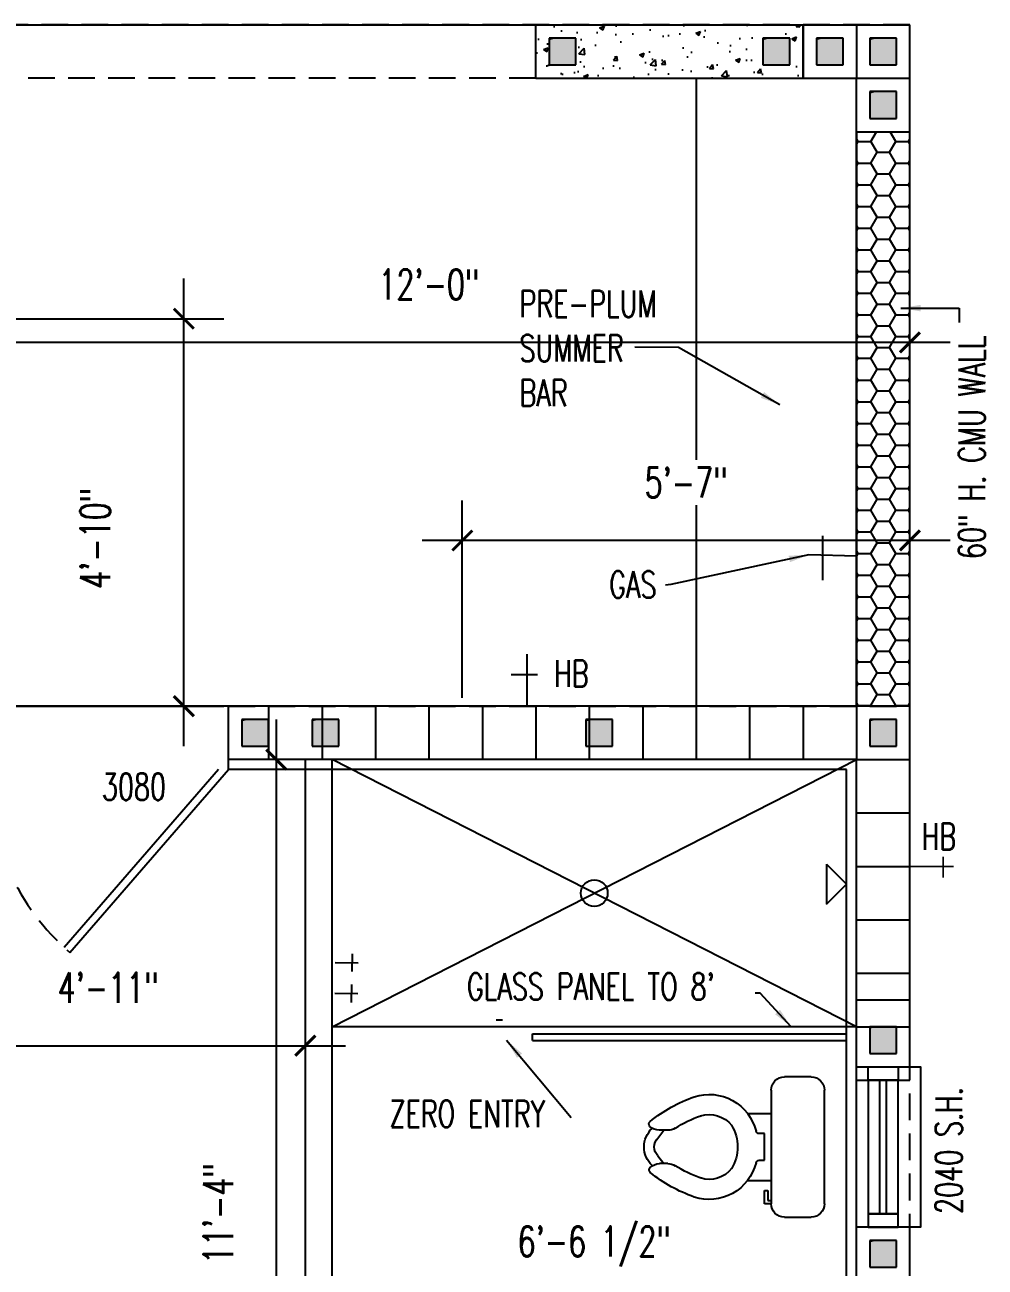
# Model space of a CAD drawing. Header units: inches. Extents: x -25328 to 8149, y -5530 to 4336.
# Drawn here: x -24671.1 to -24527.3, y 3365.4 to 3551.4 of the extents above; entities that cross this region are included whole.
import ezdxf

# ---------------------------------------------------------------- set-up
doc = ezdxf.new("R2010")
doc.units = ezdxf.units.IN
doc.header["$LTSCALE"] = 16
doc.header["$MEASUREMENT"] = 0
doc.linetypes.add('HIDDEN', pattern=[0.375, 0.25, -0.125])
doc.layers.get('0').update_dxf_attribs({"linetype": 'CONTINUOUS'})
doc.layers.get('DEFPOINTS').update_dxf_attribs({"linetype": 'CONTINUOUS'})
doc.layers.add('AREA', color=7, linetype='HIDDEN', plot=False)
for name, color, linetype in [('BLOCK', 8, 'CONTINUOUS'), ('CEILING', 8, 'CONTINUOUS'), ('CELLS', 165, 'CONTINUOUS'), ('CONC', 3, 'CONTINUOUS'), ('COUNTER', 2, 'CONTINUOUS'), ('DIM', 5, 'CONTINUOUS'), ('DIMS', 5, 'CONTINUOUS'), ('DOORS', 1, 'CONTINUOUS'), ('DRY WALL', 8, 'CONTINUOUS'), ('FIXTURES', 2, 'CONTINUOUS'), ('PLUMBING', 4, 'CONTINUOUS'), ('TEXT', 11, 'CONTINUOUS'), ('WALLS EXT', 6, 'CONTINUOUS'), ('WALLS INT', 6, 'CONTINUOUS'), ('WINDOWS', 1, 'CONTINUOUS')]:
    doc.layers.add(name, color=color, linetype=linetype)
doc.styles.add('ATT', font='txt')
doc.styles.add('PAYTAS RM', font='romans.shx', dxfattribs={"width": 0.7, "height": 4.5})
doc.styles.add('PAYTS NOTES', font='romans.shx', dxfattribs={"width": 0.7, "height": 4.5})
doc.dimstyles.new('DIM- PAYTAS', dxfattribs={"dimscale": 48, "dimtxt": 0.1, "dimasz": 0.0625, "dimexe": 0.125, "dimexo": 0.125, "dimgap": 0.125, "dimtad": 1, "dimdec": 1, "dimzin": 3, "dimdsep": 46, "dimlunit": 4, "dimtxsty": 'PAYTAS RM', "dimblk": 'ARCHTICK', "dimcen": 0.09, "dimdle": 0.125, "dimclrd": 5, "dimclre": 5, "dimclrt": 11, "dimadec": 0, "dimazin": 0, "dimtfac": 1, "dimtdec": 1, "dimtofl": 0, "dimtmove": 2, "dimatfit": 3, "dimfxl": 0, "dimfrac": 2, "dimtolj": 1, "dimtzin": 3, "dimarcsym": 0})

# ---------------------------------------------------------------- blocks, each defined once
blk = doc.blocks.new('15PTOI06')
at = {"color": 0, "linetype": 'ByBlock'}
for p, q in [((2, 10.5), (6, 10.5)), ((0, -8.5), (0, 8.5)), ((8, 8.5), (8, -8.5)), ((11.5, 5), (8, 5)), ((9, 2), (9.765178, 2)), ((9, -2), (9, 2)), ((23.431562, 2.5), (24.727861, 2.5)), ((24.931034, 1.327586), (24.062054, 2.5)), ((24.931034, -1.327586), (24.062054, -2.5)), ((9.765178, -2), (9, -2)), ((23.431562, -2.5), (24.690476, -2.5)), ((11.5, -5), (8, -5)), ((9, -6.5), (8.5, -6.5)), ((8.5, -6.5), (8.5, -8)), ((9, -8.5), (9, -6.5)), ((8.5, -8), (8, -8)), ((8, -8.5), (9, -8.5)), ((6, -10.5), (2, -10.5))]:
    blk.add_line(p, q, dxfattribs=at)
for centre, radius, start, end in [((2, 8.5), 2, 90, 180), ((6, 8.5), 2, 0, 90), ((17.25, 0.65), 7.210062, 71.816347, 166.116636), ((12, -13.75), 22.534695, 51.265418, 70.559965), ((17.25, 0.65), 4.210062, 71.816347, 142.891702), ((12, -13.75), 19.534695, 57.937508, 70.559965), ((25.787408, 3.438228), 0.5, 314.939898, 51.265418), ((9.765178, 2.5), 0.5, 270, 346.116636), ((19.118098, 0), 6.118098, 147.797266, 212.202734), ((23.431562, 4.5), 2, 237.937508, 270), ((24.727861, 4.5), 2, 270, 314.939898), ((23.166667, 0), 3.833333, 313.602819, 46.397181), ((23.666667, 0), 1.833333, 313.602819, 46.397181), ((9.765178, -2.5), 0.5, 13.883364, 90), ((17.25, -0.65), 7.210062, 193.883364, 288.183653), ((17.25, -0.65), 4.210062, 217.108298, 288.183653), ((12, 13.75), 19.534695, 289.440035, 302.062492), ((23.431562, -4.5), 2, 90, 122.062492), ((24.690476, -4.5), 2, 44.162471, 90), ((25.766527, -3.454957), 0.5, 308.665009, 44.162471), ((12, 13.75), 22.534695, 289.440035, 308.665009), ((2, -8.5), 2, 180, 270), ((6, -8.5), 2, 270, 0)]:
    blk.add_arc(centre, radius, start, end, dxfattribs=at)
at = {"color": 0, "linetype": 'ByBlock', "style": 'ATT', "flags": 3}
blk.add_attdef('ITEM', (0, -19.5), '', height=6, dxfattribs=at)
blk = doc.blocks.new('CELL')
at = {"layer": 'CELLS', "linetype": 'Continuous'}
for p, q in [((-1.99, -1.89), (-1.99, 2.11)), ((-1.99, 2.11), (2.01, 2.11)), ((2.01, 2.11), (2.01, -1.89)), ((2.01, -1.89), (-1.99, -1.89))]:
    blk.add_line(p, q, dxfattribs=at)
for points in [[(-1.99, 2.11), (-1.99, -1.89), (2.01, 2.11), (-0.07, -1.89)], [(2.01, 2.11), (-0.07, -1.89), (2.01, -0.79), (1.71, -1.89)], [(2.01, -0.79), (1.71, -1.89), (2.01, -1.89)]]:
    blk.add_solid(points, dxfattribs=at)
blk = doc.blocks.new('_ArchTick')
at = {"color": 0, "linetype": 'ByBlock', "const_width": 0.15}
blk.add_lwpolyline([(-0.5, -0.5), (0.5, 0.5)], dxfattribs=at)
blk = doc.blocks.new('*D367')
at = {"layer": 'DEFPOINTS', "color": 0, "transparency": 16777216}
for p in [(-24682.61, 3512.06), (-24682.61, 3503.86), (-24538.61, 3464.38)]:
    blk.add_point(p, dxfattribs=at)
at = {"layer": 'DIM', "color": 5, "lineweight": -2, "transparency": 16777216}
for p, q in [((-24538.61, 3470.38), (-24538.61, 3509.86)), ((-24682.61, 3506.06), (-24682.61, 3497.86)), ((-24532.61, 3503.86), (-24688.61, 3503.86))]:
    blk.add_line(p, q, dxfattribs=at)
at = {"layer": 'DIM', "color": 5, "lineweight": -2, "transparency": 16777216, "xscale": 3, "yscale": 3, "zscale": 3, "rotation": 180}
blk.add_blockref('_ArchTick', (-24682.61, 3503.86), dxfattribs=at)
at = {"layer": 'DIM', "color": 5, "lineweight": -2, "transparency": 16777216, "xscale": 3, "yscale": 3, "zscale": 3}
blk.add_blockref('_ArchTick', (-24538.61, 3503.86), dxfattribs=at)
at = {"layer": 'DIM', "color": 11, "transparency": 16777216, "insert": (-24610.61, 3512.53), "char_height": 4.5, "attachment_point": 5, "style": 'PAYTAS RM'}
blk.add_mtext('\\A1;12\'-0"', dxfattribs=at)
blk = doc.blocks.new('*D368')
at = {"layer": 'DEFPOINTS', "color": 0, "transparency": 16777216}
for p in [(-24682.61, 3507.4), (-24647.29, 3507.4), (-24682.61, 3449.4)]:
    blk.add_point(p, dxfattribs=at)
at = {"layer": 'DIM', "color": 5, "lineweight": -2, "transparency": 16777216}
for p, q in [((-24647.29, 3443.4), (-24647.29, 3513.4)), ((-24676.61, 3507.4), (-24641.29, 3507.4)), ((-24676.61, 3449.4), (-24641.29, 3449.4))]:
    blk.add_line(p, q, dxfattribs=at)
at = {"layer": 'DIM', "color": 5, "lineweight": -2, "transparency": 16777216, "xscale": 3, "yscale": 3, "zscale": 3}
for p, rotation in [((-24647.29, 3507.4), 90), ((-24647.29, 3449.4), 270)]:
    blk.add_blockref('_ArchTick', p, dxfattribs=dict(at, rotation=rotation))
at = {"layer": 'DIM', "color": 11, "transparency": 16777216, "insert": (-24660.55, 3474.51), "char_height": 4.5, "attachment_point": 5, "rotation": 90, "style": 'PAYTAS RM'}
blk.add_mtext('\\A1;4\'-10"', dxfattribs=at)
blk = doc.blocks.new('*D385')
at = {"layer": 'DEFPOINTS', "color": 0, "transparency": 16777216}
for p in [(-24625.11, 3354.9), (-24546.61, 3354.9), (-24546.61, 3339.07)]:
    blk.add_point(p, dxfattribs=at)
at = {"layer": 'DIMS', "color": 5, "lineweight": -2, "transparency": 16777216}
for p, q in [((-24546.61, 3345.07), (-24546.61, 3360.9)), ((-24631.11, 3354.9), (-24540.61, 3354.9))]:
    blk.add_line(p, q, dxfattribs=at)
at = {"layer": 'DIMS', "color": 5, "lineweight": -2, "transparency": 16777216, "xscale": 3, "yscale": 3, "zscale": 3, "rotation": 180}
blk.add_blockref('_ArchTick', (-24625.11, 3354.9), dxfattribs=at)
at = {"layer": 'DIMS', "color": 5, "lineweight": -2, "transparency": 16777216, "xscale": 3, "yscale": 3, "zscale": 3}
blk.add_blockref('_ArchTick', (-24546.61, 3354.9), dxfattribs=at)
at = {"layer": 'DIMS', "color": 11, "transparency": 16777216, "insert": (-24585.86, 3368.5), "char_height": 4.5, "attachment_point": 5, "style": 'PAYTAS RM'}
blk.add_mtext('\\A1;6\'-6 1/2"', dxfattribs=at)
blk = doc.blocks.new('*D389')
at = {"layer": 'CONC', "color": 5, "lineweight": -2, "transparency": 16777216}
for p, q in [((-24633.47, 3447.4), (-24633.47, 3299.4)), ((-24631.11, 3441.4), (-24639.47, 3441.4)), ((-24631.11, 3305.4), (-24639.47, 3305.4))]:
    blk.add_line(p, q, dxfattribs=at)
at = {"layer": 'DEFPOINTS', "color": 0, "transparency": 16777216}
for p in [(-24625.11, 3441.4), (-24633.47, 3305.4), (-24625.11, 3305.4)]:
    blk.add_point(p, dxfattribs=at)
at = {"layer": 'CONC', "color": 5, "lineweight": -2, "transparency": 16777216, "xscale": 3, "yscale": 3, "zscale": 3}
for p, rotation in [((-24633.47, 3441.4), 90), ((-24633.47, 3305.4), 270)]:
    blk.add_blockref('_ArchTick', p, dxfattribs=dict(at, rotation=rotation))
at = {"layer": 'CONC', "color": 11, "transparency": 16777216, "insert": (-24642.15, 3373.4), "char_height": 4.5, "attachment_point": 5, "rotation": 90, "style": 'PAYTAS RM'}
blk.add_mtext('\\A1;11\'-4"', dxfattribs=at)
blk = doc.blocks.new('*D397')
at = {"layer": 'DEFPOINTS', "color": 0, "transparency": 16777216}
for p in [(-24605.61, 3474.19), (-24538.61, 3449.4), (-24605.61, 3444.65)]:
    blk.add_point(p, dxfattribs=at)
at = {"layer": 'DIM', "color": 5, "lineweight": -2, "transparency": 16777216}
for p, q in [((-24605.61, 3450.65), (-24605.61, 3480.19)), ((-24538.61, 3455.4), (-24538.61, 3480.19)), ((-24532.61, 3474.19), (-24611.61, 3474.19))]:
    blk.add_line(p, q, dxfattribs=at)
at = {"layer": 'DIM', "color": 5, "lineweight": -2, "transparency": 16777216, "xscale": 3, "yscale": 3, "zscale": 3, "rotation": 180}
blk.add_blockref('_ArchTick', (-24605.61, 3474.19), dxfattribs=at)
at = {"layer": 'DIM', "color": 5, "lineweight": -2, "transparency": 16777216, "xscale": 3, "yscale": 3, "zscale": 3}
blk.add_blockref('_ArchTick', (-24538.61, 3474.19), dxfattribs=at)
at = {"layer": 'DIM', "color": 11, "transparency": 16777216, "insert": (-24572.11, 3482.87), "char_height": 4.5, "attachment_point": 5, "style": 'PAYTAS RM', "bg_fill": 3, "box_fill_scale": 1.25, "bg_fill_color": 256, "bg_fill_true_color": 13158600, "bg_fill_transparency": 0}
blk.add_mtext('\\A1;5\'-7"', dxfattribs=at)
blk = doc.blocks.new('*D433')
at = {"layer": 'DEFPOINTS', "color": 0, "transparency": 16777216}
for p in [(-24629.11, 3418.99), (-24688.11, 3416.38), (-24629.11, 3398.56)]:
    blk.add_point(p, dxfattribs=at)
at = {"layer": 'WALLS INT', "color": 5, "lineweight": -2, "transparency": 16777216}
for p, q in [((-24629.11, 3412.99), (-24629.11, 3392.56)), ((-24688.11, 3410.38), (-24688.11, 3392.56)), ((-24694.11, 3398.56), (-24623.11, 3398.56))]:
    blk.add_line(p, q, dxfattribs=at)
at = {"layer": 'WALLS INT', "color": 5, "lineweight": -2, "transparency": 16777216, "xscale": 3, "yscale": 3, "zscale": 3, "rotation": 180}
blk.add_blockref('_ArchTick', (-24688.11, 3398.56), dxfattribs=at)
at = {"layer": 'WALLS INT', "color": 5, "lineweight": -2, "transparency": 16777216, "xscale": 3, "yscale": 3, "zscale": 3}
blk.add_blockref('_ArchTick', (-24629.11, 3398.56), dxfattribs=at)
at = {"layer": 'WALLS INT', "color": 11, "transparency": 16777216, "insert": (-24658.61, 3407.24), "char_height": 4.5, "attachment_point": 5, "style": 'PAYTAS RM', "bg_fill": 3, "box_fill_scale": 1.25, "bg_fill_color": 256, "bg_fill_true_color": 13158600, "bg_fill_transparency": 0}
blk.add_mtext('\\A1;4\'-11"', dxfattribs=at)

msp = doc.modelspace()

# ---------------------------------------------------------------- hatches: boundary and pattern name
at = {"layer": 'DIM'}
h = msp.add_hatch(dxfattribs=at)
h.set_pattern_fill('AR-CONC', color=256)
h.set_pattern_definition([(50, (-20738.2125, 989.5904), (7.172602, -0.627521), [0.75, -8.25]), (355, (-20738.2125, 989.5904), (-1.387513, 7.521921), [0.6, -6.6]), (100.45144, (-20737.615, 989.538), (5.785088, 6.8944), [0.637402, -7.011421]), (46.1842, (-20738.2125, 991.5904), (10.672413, -1.655193), [1.125, -12.375]), (96.63564, (-20737.323, 991.453), (9.34662, 9.741186), [0.956103, -10.517138]), (351.18416, (-20738.212, 991.59), (9.34662, 9.741186), [0.9, -9.9]), (21, (-20737.2125, 991.0904), (5.9690705, -4.026189), [0.75, -8.25]), (326, (-20737.2125, 991.0904), (2.433153, 7.2515), [0.6, -6.6]), (71.45144, (-20736.715, 990.755), (8.402224, 3.225312), [0.637402, -7.011421]), (37.5, (-20738.2125, 989.5904), (0.1215986, 3.3289385), [0, -6.52, 0, -6.7, 0, -6.625]), (7.5, (-20738.2125, 989.5904), (2.6306954, 3.944117), [0, -3.82, 0, -6.37, 0, -2.525]), (327.5, (-20740.4425, 989.5904), (5.3382244, -0.2255487), [0, -2.5, 0, -7.8, 0, -10.35]), (317.5, (-20741.4425, 989.5904), (5.8318617, 1.00105), [0, -3.25, 0, -5.18, 0, -7.35])])
h.paths.add_polyline_path([(-24554.60610512, 3543.39772563), (-24554.60610512, 3551.39772563), (-24594.60610512, 3551.39772563), (-24594.60610512, 3543.39772563)])
h.paths.add_polyline_path([(-24588.60610512, 3545.39772563), (-24592.60610512, 3545.39772563), (-24592.60610512, 3549.39772563), (-24588.60610512, 3549.39772563)], flags=16)
h.paths.add_polyline_path([(-24560.60610512, 3545.39772563), (-24560.60610512, 3549.39772563), (-24556.60610512, 3549.39772563), (-24556.60610512, 3545.39772563)], flags=16)
at = {"layer": 'WALLS INT'}
h = msp.add_hatch(dxfattribs=at)
h.set_pattern_fill('HONEY', color=165, scale=15, style=0)
h.set_pattern_definition([(0, (-20738.2125, 971.5904), (2.8125, 1.62379763), [1.875, -3.75]), (120, (-20738.2125, 971.5904), (-2.8125, 1.62379763), [1.875, -3.75]), (60, (-20738.2125, 971.5904), (6e-16, 3.24759526), [-3.75, 1.875])])
h.paths.add_polyline_path([(-24538.60610512, 3535.39772563), (-24546.60610512, 3535.39772563), (-24546.60610512, 3449.39772563), (-24538.60610512, 3449.39772563)])

# ---------------------------------------------------------------- linework, layer by layer
at = {"layer": 'AREA'}
msp.add_lwpolyline([(-24834.60610512, 2893.39772563), (-24634.60610512, 2893.39772563), (-24634.60610512, 2865.39772563), (-24538.60610512, 2865.39772563), (-24538.60610512, 3449.39772563), (-24682.60610512, 3449.39772563), (-24682.60610512, 3507.39772563), (-24854.82709244, 3507.39772563), (-24854.82709244, 3507.39772563), (-24854.82709244, 3389.38547928), (-25116.60515584, 3389.38375375)], dxfattribs=at)
at = {"layer": 'BLOCK'}
for p, q in [((-24554.60610512, 3551.39772563), (-24554.60610512, 3543.39772563)), ((-24546.60610512, 3551.39772563), (-24546.60610512, 3543.39772563)), ((-24546.60610512, 3543.39772563), (-24538.60610512, 3543.39772563)), ((-24546.60610512, 3535.39772563), (-24538.60610512, 3535.39772563)), ((-24634.60610512, 3449.39772563), (-24634.60610512, 3441.39772563)), ((-24626.60610512, 3449.39772563), (-24626.60610512, 3441.39772563)), ((-24618.60610512, 3449.39772563), (-24618.60610512, 3441.39772563)), ((-24578.60610512, 3449.39772563), (-24578.60610512, 3441.39772563)), ((-24570.60610512, 3449.39772563), (-24570.60610512, 3441.39772563)), ((-24562.60610512, 3449.39772563), (-24562.60610512, 3441.39772563)), ((-24562.60610512, 3449.39772563), (-24562.60610512, 3441.39772563)), ((-24554.60610512, 3449.39772563), (-24554.60610512, 3441.39772563)), ((-24546.60610512, 3449.39772563), (-24546.60610512, 3441.39772563)), ((-24546.60610512, 3441.39772563), (-24538.60610512, 3441.39772563)), ((-24546.60610512, 3433.39772563), (-24538.60610512, 3433.39772563)), ((-24546.60610512, 3425.39772563), (-24538.60610512, 3425.39772563)), ((-24546.60610512, 3417.39772563), (-24538.60610512, 3417.39772563)), ((-24546.60610512, 3409.39772563), (-24538.60610512, 3409.39772563)), ((-24546.60610512, 3405.39772563), (-24538.60610512, 3405.39772563)), ((-24546.60610512, 3401.39772563), (-24538.60610512, 3401.39772563)), ((-24546.60610512, 3393.39772563), (-24538.60610512, 3393.39772563))]:
    msp.add_line(p, q, dxfattribs=at)
at = {"layer": 'CEILING', "linetype": 'HIDDEN'}
msp.add_line((-24594.60610512, 3543.39772563), (-24882.60610512, 3543.39772563), dxfattribs=at)
at = {"layer": 'CONC'}
for p, q in [((-25124.60610512, 3551.39772563), (-24538.60610512, 3551.39772563)), ((-24538.60610512, 3449.39772563), (-24538.60610512, 3551.39772563)), ((-24625.10610512, 3401.39772563), (-24546.60610512, 3441.39772563)), ((-24546.60610512, 3401.39772563), (-24625.10610512, 3441.39772563)), ((-24551.10610512, 3425.73575763), (-24548.10610512, 3422.73575763)), ((-24551.10610512, 3425.73575763), (-24551.10610512, 3419.73575763)), ((-24551.10610512, 3419.73575763), (-24548.10610512, 3422.73575763)), ((-24622.10523453, 3409.64665524), (-24622.06187859, 3412.33319241)), ((-24624.62302722, 3411.03090637), (-24621.18510305, 3410.97542438)), ((-24622.17962604, 3405.03700862), (-24622.1362701, 3407.72354579)), ((-24624.69741872, 3406.42125975), (-24621.25949456, 3406.36577776))]:
    msp.add_line(p, q, dxfattribs=at)
msp.add_circle((-24585.85610512, 3421.39772563), 2, dxfattribs=at)
at = {"layer": 'COUNTER'}
msp.add_line((-24570.60610512, 3543.39772563), (-24570.60610512, 3449.39772563), dxfattribs=at)
at = {"layer": 'DIM'}
for p, q in [((-24546.60610512, 3535.39772563), (-24538.60610512, 3535.39772563)), ((-24551.6962575, 3474.89997563), (-24551.6962575, 3468.27070671)), ((-24546.60610512, 3471.84031114), (-24553.73731513, 3472.05884971)), ((-24599.61032819, 3402.36682591), (-24600.54684049, 3402.36682591))]:
    msp.add_line(p, q, dxfattribs=at)
at = {"layer": 'DOORS'}
for p, q in [((-24642.10610417, 3439.89772563), (-24665.1963225, 3413.26361766)), ((-24664.35076039, 3412.50873655), (-24640.60610417, 3439.89772563))]:
    msp.add_line(p, q, dxfattribs=at)
at = {"layer": 'DOORS', "color": 8, "linetype": 'HIDDEN'}
msp.add_arc((-24641.18942444, 3439.30336474), 35.4175039, 179.6091236131, 229.1597919824, dxfattribs=at)
at = {"layer": 'DRY WALL'}
for p, q in [((-24620.60610512, 3439.89772563), (-24640.60610417, 3439.89772563)), ((-24548.10610512, 3439.89772563), (-24620.60610512, 3439.89772563)), ((-24548.10610512, 2869.39772563), (-24548.10610512, 3439.89772563))]:
    msp.add_line(p, q, dxfattribs=at)
at = {"layer": 'PLUMBING', "const_width": 0.25}
for points in [[(-24533.63823143, 3423.70067689), (-24533.63823143, 3426.85758724)], [(-24538.60610512, 3425.39772563), (-24532.05144054, 3425.39772563)]]:
    msp.add_lwpolyline(points, dxfattribs=at)
at = {"layer": 'WALLS EXT'}
for p, q in [((-24594.60610512, 3543.39772563), (-24594.60610512, 3551.39772563)), ((-24554.60610512, 3543.39772563), (-24554.60610512, 3551.39772563)), ((-24538.60610512, 3543.39772563), (-24538.60610512, 3551.39772563)), ((-24594.60610512, 3543.39772563), (-24546.60610512, 3543.39772563)), ((-24546.60610512, 3449.39772563), (-24546.60610512, 3543.39772563)), ((-24546.60610512, 3535.39772563), (-24546.60610512, 3543.39772563)), ((-24546.60610512, 3535.39772563), (-24546.60610512, 3449.39772563)), ((-24538.60610512, 3449.39772563), (-24682.60610512, 3449.39772563)), ((-24538.60610512, 3395.39772563), (-24538.60610512, 3449.39772563)), ((-24620.60610512, 3441.39772563), (-24640.60610417, 3441.39772563)), ((-24546.60610512, 3441.39772563), (-24620.60610512, 3441.39772563)), ((-24546.60610512, 2937.39772563), (-24546.60610512, 3441.39772563)), ((-24546.60610512, 3401.39772563), (-24625.10610512, 3401.39772563)), ((-24538.60610512, 3295.39772563), (-24538.60610512, 3371.39772563))]:
    msp.add_line(p, q, dxfattribs=at)
at = {"layer": 'WALLS INT'}
for p, q in [((-24640.60610417, 3439.89772563), (-24640.60610417, 3449.39772563)), ((-24629.10610512, 3341.39772563), (-24629.10610512, 3441.39772563)), ((-24625.10610512, 3341.39772563), (-24625.10610512, 3441.39772563)), ((-24595.10610512, 3399.35577617), (-24595.10610512, 3400.35577617)), ((-24595.10610512, 3400.35577617), (-24548.10610512, 3400.35577617)), ((-24595.10610512, 3399.35577617), (-24548.10610512, 3399.35577617))]:
    msp.add_line(p, q, dxfattribs=at)
at = {"layer": 'WINDOWS'}
for p, q in [((-24544.84825877, 3393.39772563), (-24544.84825877, 3395.39772563)), ((-24544.84825877, 3395.39772563), (-24540.34825877, 3395.39772563)), ((-24540.34825877, 3395.39772563), (-24540.34825877, 3393.39772563)), ((-24544.84825877, 3393.39772563), (-24544.84825877, 3373.39772563)), ((-24542.59825877, 3393.39772563), (-24544.84825877, 3393.39772563)), ((-24540.34825877, 3393.39772563), (-24544.84825877, 3393.39772563)), ((-24540.34825877, 3393.39772563), (-24544.84825877, 3393.39772563)), ((-24543.09825877, 3373.39772563), (-24543.09825877, 3393.39772563)), ((-24542.09825877, 3373.39772563), (-24542.09825877, 3393.39772563)), ((-24540.34825877, 3373.39772563), (-24540.34825877, 3393.39772563)), ((-24542.59825877, 3373.39772563), (-24544.84825877, 3373.39772563)), ((-24544.84825877, 3373.39772563), (-24544.84825877, 3371.39772563)), ((-24544.84825877, 3373.39772563), (-24540.34825877, 3373.39772563)), ((-24540.34825877, 3373.39772563), (-24542.59825877, 3373.39772563)), ((-24540.34825877, 3371.39772563), (-24540.34825877, 3373.39772563)), ((-24544.84825877, 3371.39772563), (-24540.34825877, 3371.39772563))]:
    msp.add_line(p, q, dxfattribs=at)
msp.add_lwpolyline([(-24546.60610512, 3395.39772563), (-24537.04858697, 3395.39772563), (-24537.04858697, 3371.39772563), (-24546.60610512, 3371.39772563)], dxfattribs=at)

# ---------------------------------------------------------------- block references
at = {"layer": 'CELLS', "xscale": -1, "rotation": 270}
for p in [(-24590.71677807, 3547.3885561), (-24558.71677807, 3547.3885561), (-24550.71677807, 3547.3885561), (-24542.71677807, 3547.3885561), (-24542.71677807, 3539.3885561), (-24636.71677711, 3445.39121418), (-24626.21677807, 3445.39121418), (-24585.21677807, 3445.39121418), (-24542.71677807, 3445.39121418), (-24542.71677807, 3399.39121418), (-24542.71677807, 3367.39121418), (-24542.71677807, 3367.39121418)]:
    msp.add_blockref('CELL', p, dxfattribs=at)
at = {"layer": 'FIXTURES', "color": 2, "xscale": -1}
msp.add_blockref('15PTOI06', (-24551.39473596, 3383.39772563), dxfattribs=at)

# ---------------------------------------------------------------- texts
at = {"layer": 'TEXT', "style": 'PAYTS NOTES', "width": 0.7}
msp.add_text('HB', height=4, dxfattribs=at).set_placement((-24536.86668739, 3427.88304052))
at = {"layer": 'TEXT', "char_height": 4, "attachment_point": 1, "style": 'PAYTS NOTES'}
for s, insert, width in [('\\A1;PRE-PLUM SUMMER BAR', (-24597.05690667, 3511.64134047), 23.0318574778), ('\\A1;GAS', (-24583.63153822, 3469.60673165), 23.0318574778), ('\\A1; 3080 ', (-24661.47998236, 3439.32551791), 40.4925217761), ("\\A1;GLASS PANEL TO 8'", (-24604.92286542, 3409.42591219), 42.5614441626), ('\\A1;ZERO ENTRY', (-24616.51672782, 3390.37455162), 37.5477168984)]:
    msp.add_mtext(s, dxfattribs=dict(at, insert=insert, width=width))
at = {"layer": 'TEXT', "char_height": 4, "width": 65.4658403887, "rotation": 90, "style": 'PAYTS NOTES'}
for s, insert, attachment_point in [('\\A1;60" H. CMU WALL', (-24527.34985367, 3504.89663492), 9), ('\\A1;2040 S.H.', (-24534.79753709, 3373.37486829), 1)]:
    msp.add_mtext(s, dxfattribs=dict(at, insert=insert, attachment_point=attachment_point))

# ---------------------------------------------------------------- dimensions: what is measured, and where the dimension line sits
at = {"layer": 'CONC'}
dim = msp.add_linear_dim(base=(-24633.4718153, 3305.39772563), p1=(-24625.10610512, 3441.39772563), p2=(-24625.10610512, 3305.39772563), angle=90, dimstyle='DIM- PAYTAS', dxfattribs=at)
dim.commit()
dim.dimension.update_dxf_attribs({"geometry": '*D389', "text_midpoint": (-24642.15038672, 3373.39772563)})
at = {"layer": 'DIM'}
dim = msp.add_linear_dim(base=(-24682.60610512, 3503.85574348), p1=(-24538.60610512, 3464.37987786), p2=(-24682.60610512, 3512.06092194), dimstyle='DIM- PAYTAS', dxfattribs=at)
dim.commit()
dim.dimension.update_dxf_attribs({"geometry": '*D367', "text_midpoint": (-24610.60610512, 3512.5343149)})
dim = msp.add_linear_dim(base=(-24647.29351037, 3507.39772563), p1=(-24682.60610512, 3449.39772563), p2=(-24682.60610512, 3507.39772563), angle=90, dimstyle='DIM- PAYTAS', dxfattribs=at)
dim.commit()
dim.dimension.update_dxf_attribs({"geometry": '*D368', "text_midpoint": (-24660.55162322, 3474.50586437), "dimtype": 160})
at = {"layer": 'DIMS'}
dim = msp.add_linear_dim(base=(-24546.60610512, 3354.89613974), p1=(-24625.10610512, 3354.89613974), p2=(-24546.60610512, 3339.06819498), dimstyle='DIM- PAYTAS', dxfattribs=at)
dim.commit()
dim.dimension.update_dxf_attribs({"geometry": '*D385', "text_midpoint": (-24585.85610512, 3368.49676641), "dimtype": 160})

# ---------------------------------------------------------------- leaders
at = {"layer": 'CONC'}
msp.add_leader([(-24558.0713311, 3494.50419971), (-24573.25504419, 3503.10665148), (-24579.79060178, 3503.12058675)], dimstyle='DIM- PAYTAS', override={"dimgap": 0.125, "dimtad": 0}, dxfattribs=at)
at = {"layer": 'DIM'}
for points in [[(-24539.98528068, 3508.9858444), (-24531.23518718, 3508.9858444), (-24531.23518718, 3506.85310807)], [(-24553.73731513, 3472.05884971), (-24574.41271794, 3467.59838756), (-24575.21613773, 3467.52540031)]]:
    msp.add_leader(points, dimstyle='DIM- PAYTAS', override={"dimgap": 0.125, "dimtad": 0, "dimtfill": 1, "dimarcsym": 2}, dxfattribs=at)
at = {"layer": 'DIMS'}
msp.add_leader([(-24598.97572969, 3399.37280714), (-24589.3085614, 3387.79801342)], dimstyle='DIM- PAYTAS', override={"dimgap": 0.125, "dimtad": 0}, dxfattribs=at)
at = {"layer": 'WALLS INT'}
msp.add_leader([(-24556.39684426, 3401.39772563), (-24561.00877216, 3406.40206071), (-24561.77745542, 3406.40206071)], dimstyle='DIM- PAYTAS', override={"dimgap": 0.125, "dimtad": 0, "dimtfill": 1, "dimarcsym": 2}, dxfattribs=at)

# ---------------------------------------------------------------- next in the draw order: dimensions: what is measured, and where the dimension line sits
at = {"layer": 'DIM'}
dim = msp.add_linear_dim(base=(-24605.60610512, 3474.19141179), p1=(-24538.60610512, 3449.39772563), p2=(-24605.60610512, 3444.64772563), angle=180, dimstyle='DIM- PAYTAS', override={"dimtfill": 1, "dimarcsym": 2}, dxfattribs=at)
dim.commit()
dim.dimension.update_dxf_attribs({"geometry": '*D397', "text_midpoint": (-24572.10610512, 3482.86998322)})

# ---------------------------------------------------------------- next in the draw order: linework, layer by layer
at = {"layer": 'AREA'}
msp.add_lwpolyline([(-25124.60610512, 3551.39772563), (-25124.60610512, 3533.39772563), (-25116.60610512, 3533.39772549), (-25116.60515584, 3389.38375375), (-24854.82709244, 3389.38547928), (-24854.82709244, 3507.39772563), (-24682.60610512, 3507.39772563), (-24682.60610512, 3449.39772563), (-24538.60610512, 3449.39772563), (-24538.60610512, 3551.39772563), (-25124.60610512, 3551.39772563)], dxfattribs=at)
at = {"layer": 'BLOCK'}
for p, q in [((-24610.60610512, 3449.39772563), (-24610.60610512, 3441.39772563)), ((-24602.60610512, 3449.39772563), (-24602.60610512, 3441.39772563)), ((-24594.60610512, 3449.39772563), (-24594.60610512, 3441.39772563)), ((-24586.60610512, 3449.39772563), (-24586.60610512, 3441.39772563))]:
    msp.add_line(p, q, dxfattribs=at)
at = {"layer": 'WALLS INT'}
for p, q in [((-24595.90282728, 3449.39772563), (-24595.90282728, 3457.18603286)), ((-24598.28421796, 3454.14200112), (-24594.37129583, 3454.14200112))]:
    msp.add_line(p, q, dxfattribs=at)

# ---------------------------------------------------------------- next in the draw order: texts
at = {"layer": 'TEXT', "insert": (-24591.88620212, 3456.26773301), "char_height": 4, "width": 23.0318574778, "attachment_point": 1, "style": 'PAYTS NOTES'}
msp.add_mtext('\\A1;HB', dxfattribs=at)

# ---------------------------------------------------------------- next in the draw order: dimensions: what is measured, and where the dimension line sits
at = {"layer": 'WALLS INT'}
dim = msp.add_linear_dim(base=(-24629.10610512, 3398.55884687), p1=(-24688.10610353, 3416.38341771), p2=(-24629.10610512, 3418.99190641), dimstyle='DIM- PAYTAS', override={"dimtfill": 1, "dimarcsym": 2}, dxfattribs=at)
dim.commit()
dim.dimension.update_dxf_attribs({"geometry": '*D433', "text_midpoint": (-24658.60610432, 3407.23741829)})

doc.saveas('drawing.dxf')
